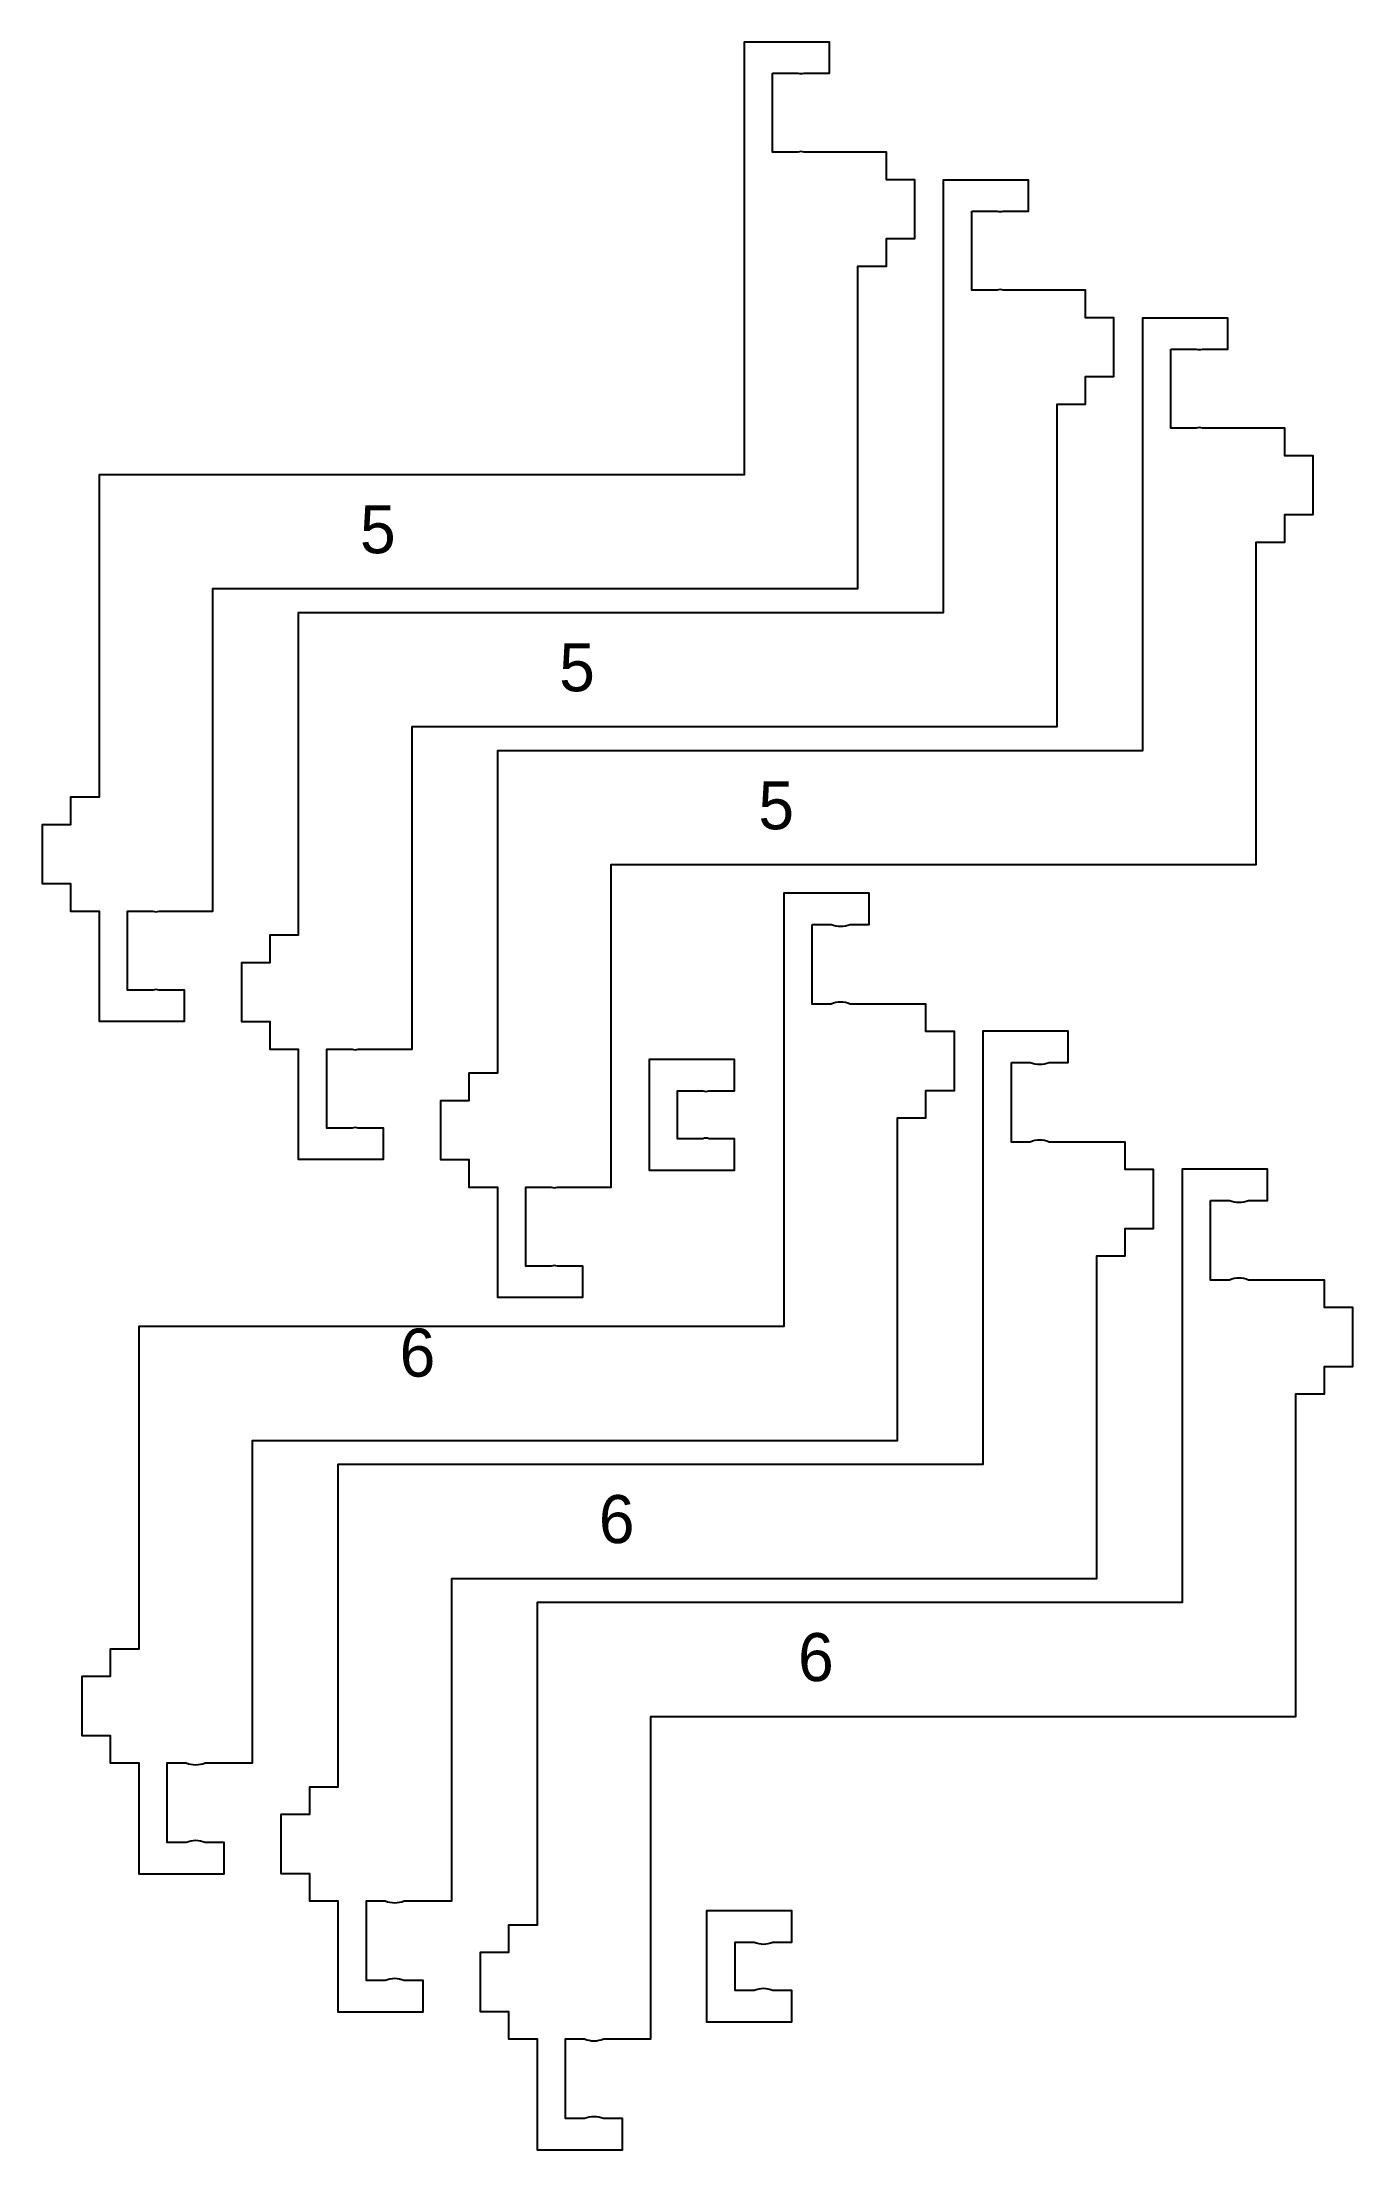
# Model space of a CAD drawing. Header units: millimetres. Extents: x 1481 to 1619, y 1668 to 1891.
import ezdxf

# ---------------------------------------------------------------- set-up
doc = ezdxf.new("R2010")
doc.units = ezdxf.units.MM
doc.layers.add('Default', color=18, linetype='Continuous', true_color=0x000000)

msp = doc.modelspace()

# ---------------------------------------------------------------- linework, layer by layer
at = {"layer": 'Default'}
for points in [[(1558.31, 1887.29), (1560.98, 1887.29, 0.2), (1561.64, 1887.29), (1564.31, 1887.29), (1564.31, 1890.54), (1555.31, 1890.54), (1555.31, 1844.94), (1487.31, 1844.94), (1487.31, 1810.94), (1484.31, 1810.94), (1484.31, 1808.04), (1481.31, 1808.04), (1481.31, 1801.84), (1484.31, 1801.84), (1484.31, 1798.94), (1487.31, 1798.94), (1487.31, 1787.34), (1496.31, 1787.34), (1496.31, 1790.59), (1493.64, 1790.59, 0.2), (1492.98, 1790.59), (1490.31, 1790.59), (1490.31, 1798.94), (1492.98, 1798.94, 0.2), (1493.64, 1798.94), (1499.31, 1798.94), (1499.31, 1832.94), (1567.31, 1832.94), (1567.31, 1866.94), (1570.31, 1866.94), (1570.31, 1869.84), (1573.31, 1869.84), (1573.31, 1876.04), (1570.31, 1876.04), (1570.31, 1878.94), (1561.64, 1878.94, 0.2), (1560.98, 1878.94), (1558.31, 1878.94)], [(1579.31, 1872.74), (1581.98, 1872.74, 0.2), (1582.64, 1872.74), (1585.31, 1872.74), (1585.31, 1875.99), (1576.31, 1875.99), (1576.31, 1830.39), (1508.31, 1830.39), (1508.31, 1796.39), (1505.31, 1796.39), (1505.31, 1793.49), (1502.31, 1793.49), (1502.31, 1787.29), (1505.31, 1787.29), (1505.31, 1784.39), (1508.31, 1784.39), (1508.31, 1772.79), (1517.31, 1772.79), (1517.31, 1776.04), (1514.64, 1776.04, 0.2), (1513.98, 1776.04), (1511.31, 1776.04), (1511.31, 1784.39), (1513.98, 1784.39, 0.2), (1514.64, 1784.39), (1520.31, 1784.39), (1520.31, 1818.39), (1588.31, 1818.39), (1588.31, 1852.39), (1591.31, 1852.39), (1591.31, 1855.29), (1594.31, 1855.29), (1594.31, 1861.49), (1591.31, 1861.49), (1591.31, 1864.39), (1582.64, 1864.39, 0.2), (1581.98, 1864.39), (1579.31, 1864.39)], [(1600.31, 1858.19), (1602.98, 1858.19, 0.2), (1603.64, 1858.19), (1606.31, 1858.19), (1606.31, 1861.44), (1597.31, 1861.44), (1597.31, 1815.84), (1529.31, 1815.84), (1529.31, 1781.84), (1526.31, 1781.84), (1526.31, 1778.94), (1523.31, 1778.94), (1523.31, 1772.74), (1526.31, 1772.74), (1526.31, 1769.84), (1529.31, 1769.84), (1529.31, 1758.24), (1538.31, 1758.24), (1538.31, 1761.49), (1535.64, 1761.49, 0.2), (1534.98, 1761.49), (1532.31, 1761.49), (1532.31, 1769.84), (1534.98, 1769.84, 0.2), (1535.64, 1769.84), (1541.31, 1769.84), (1541.31, 1803.84), (1609.31, 1803.84), (1609.31, 1837.84), (1612.31, 1837.84), (1612.31, 1840.74), (1615.31, 1840.74), (1615.31, 1846.94), (1612.31, 1846.94), (1612.31, 1849.84), (1603.64, 1849.84, 0.2), (1602.98, 1849.84), (1600.31, 1849.84)], [(1562.49, 1797.54), (1564.49, 1797.54, 0.2), (1566.49, 1797.54), (1568.49, 1797.54), (1568.49, 1800.84), (1559.49, 1800.84), (1559.49, 1755.14), (1491.49, 1755.14), (1491.49, 1721.14), (1488.49, 1721.14), (1488.49, 1718.24), (1485.49, 1718.24), (1485.49, 1712.04), (1488.49, 1712.04), (1488.49, 1709.14), (1491.49, 1709.14), (1491.49, 1697.44), (1500.49, 1697.44), (1500.49, 1700.74), (1498.49, 1700.74, 0.2), (1496.49, 1700.74), (1494.49, 1700.74), (1494.49, 1709.14), (1496.49, 1709.14, 0.2), (1498.49, 1709.14), (1503.49, 1709.14), (1503.49, 1743.14), (1571.49, 1743.14), (1571.49, 1777.14), (1574.49, 1777.14), (1574.49, 1780.04), (1577.49, 1780.04), (1577.49, 1786.24), (1574.49, 1786.24), (1574.49, 1789.14), (1566.49, 1789.14, 0.2), (1564.49, 1789.14), (1562.49, 1789.14)], [(1583.49, 1782.99), (1585.49, 1782.99, 0.2), (1587.49, 1782.99), (1589.49, 1782.99), (1589.49, 1786.29), (1580.49, 1786.29), (1580.49, 1740.59), (1512.49, 1740.59), (1512.49, 1706.59), (1509.49, 1706.59), (1509.49, 1703.69), (1506.49, 1703.69), (1506.49, 1697.49), (1509.49, 1697.49), (1509.49, 1694.59), (1512.49, 1694.59), (1512.49, 1682.89), (1521.49, 1682.89), (1521.49, 1686.19), (1519.49, 1686.19, 0.2), (1517.49, 1686.19), (1515.49, 1686.19), (1515.49, 1694.59), (1517.49, 1694.59, 0.2), (1519.49, 1694.59), (1524.49, 1694.59), (1524.49, 1728.59), (1592.49, 1728.59), (1592.49, 1762.59), (1595.49, 1762.59), (1595.49, 1765.49), (1598.49, 1765.49), (1598.49, 1771.69), (1595.49, 1771.69), (1595.49, 1774.59), (1587.49, 1774.59, 0.2), (1585.49, 1774.59), (1583.49, 1774.59)], [(1551.63, 1774.94, 0.2), (1550.96, 1774.94), (1548.3, 1774.94), (1548.3, 1779.99), (1550.96, 1779.99, 0.2), (1551.63, 1779.99), (1554.3, 1779.99), (1554.3, 1783.29), (1545.3, 1783.29), (1545.3, 1771.64), (1554.3, 1771.64), (1554.3, 1774.94)], [(1604.49, 1768.44), (1606.49, 1768.44, 0.2), (1608.49, 1768.44), (1610.49, 1768.44), (1610.49, 1771.74), (1601.49, 1771.74), (1601.49, 1726.04), (1533.49, 1726.04), (1533.49, 1692.04), (1530.49, 1692.04), (1530.49, 1689.14), (1527.49, 1689.14), (1527.49, 1682.94), (1530.49, 1682.94), (1530.49, 1680.04), (1533.49, 1680.04), (1533.49, 1668.34), (1542.49, 1668.34), (1542.49, 1671.64), (1540.49, 1671.64, 0.2), (1538.49, 1671.64), (1536.49, 1671.64), (1536.49, 1680.04), (1538.49, 1680.04, 0.2), (1540.49, 1680.04), (1545.49, 1680.04), (1545.49, 1714.04), (1613.49, 1714.04), (1613.49, 1748.04), (1616.49, 1748.04), (1616.49, 1750.94), (1619.49, 1750.94), (1619.49, 1757.14), (1616.49, 1757.14), (1616.49, 1760.04), (1608.49, 1760.04, 0.2), (1606.49, 1760.04), (1604.49, 1760.04)], [(1558.36, 1685.14, 0.2), (1556.36, 1685.14), (1554.36, 1685.14), (1554.36, 1690.24), (1556.36, 1690.24, 0.2), (1558.36, 1690.24), (1560.36, 1690.24), (1560.36, 1693.54), (1551.36, 1693.54), (1551.36, 1681.84), (1560.36, 1681.84), (1560.36, 1685.14)]]:
    msp.add_lwpolyline(points, format="xyb", close=True, dxfattribs=at)

# ---------------------------------------------------------------- texts
for s, p in [('5', (1514.82, 1836.66)), ('5', (1535.82, 1822.11)), ('5', (1556.82, 1807.56)), ('6', (1519, 1749.86)), ('6', (1540, 1732.31)), ('6', (1561, 1717.76))]:
    msp.add_text(s, height=5.06, dxfattribs=at).set_placement(p)

doc.saveas('drawing.dxf')
